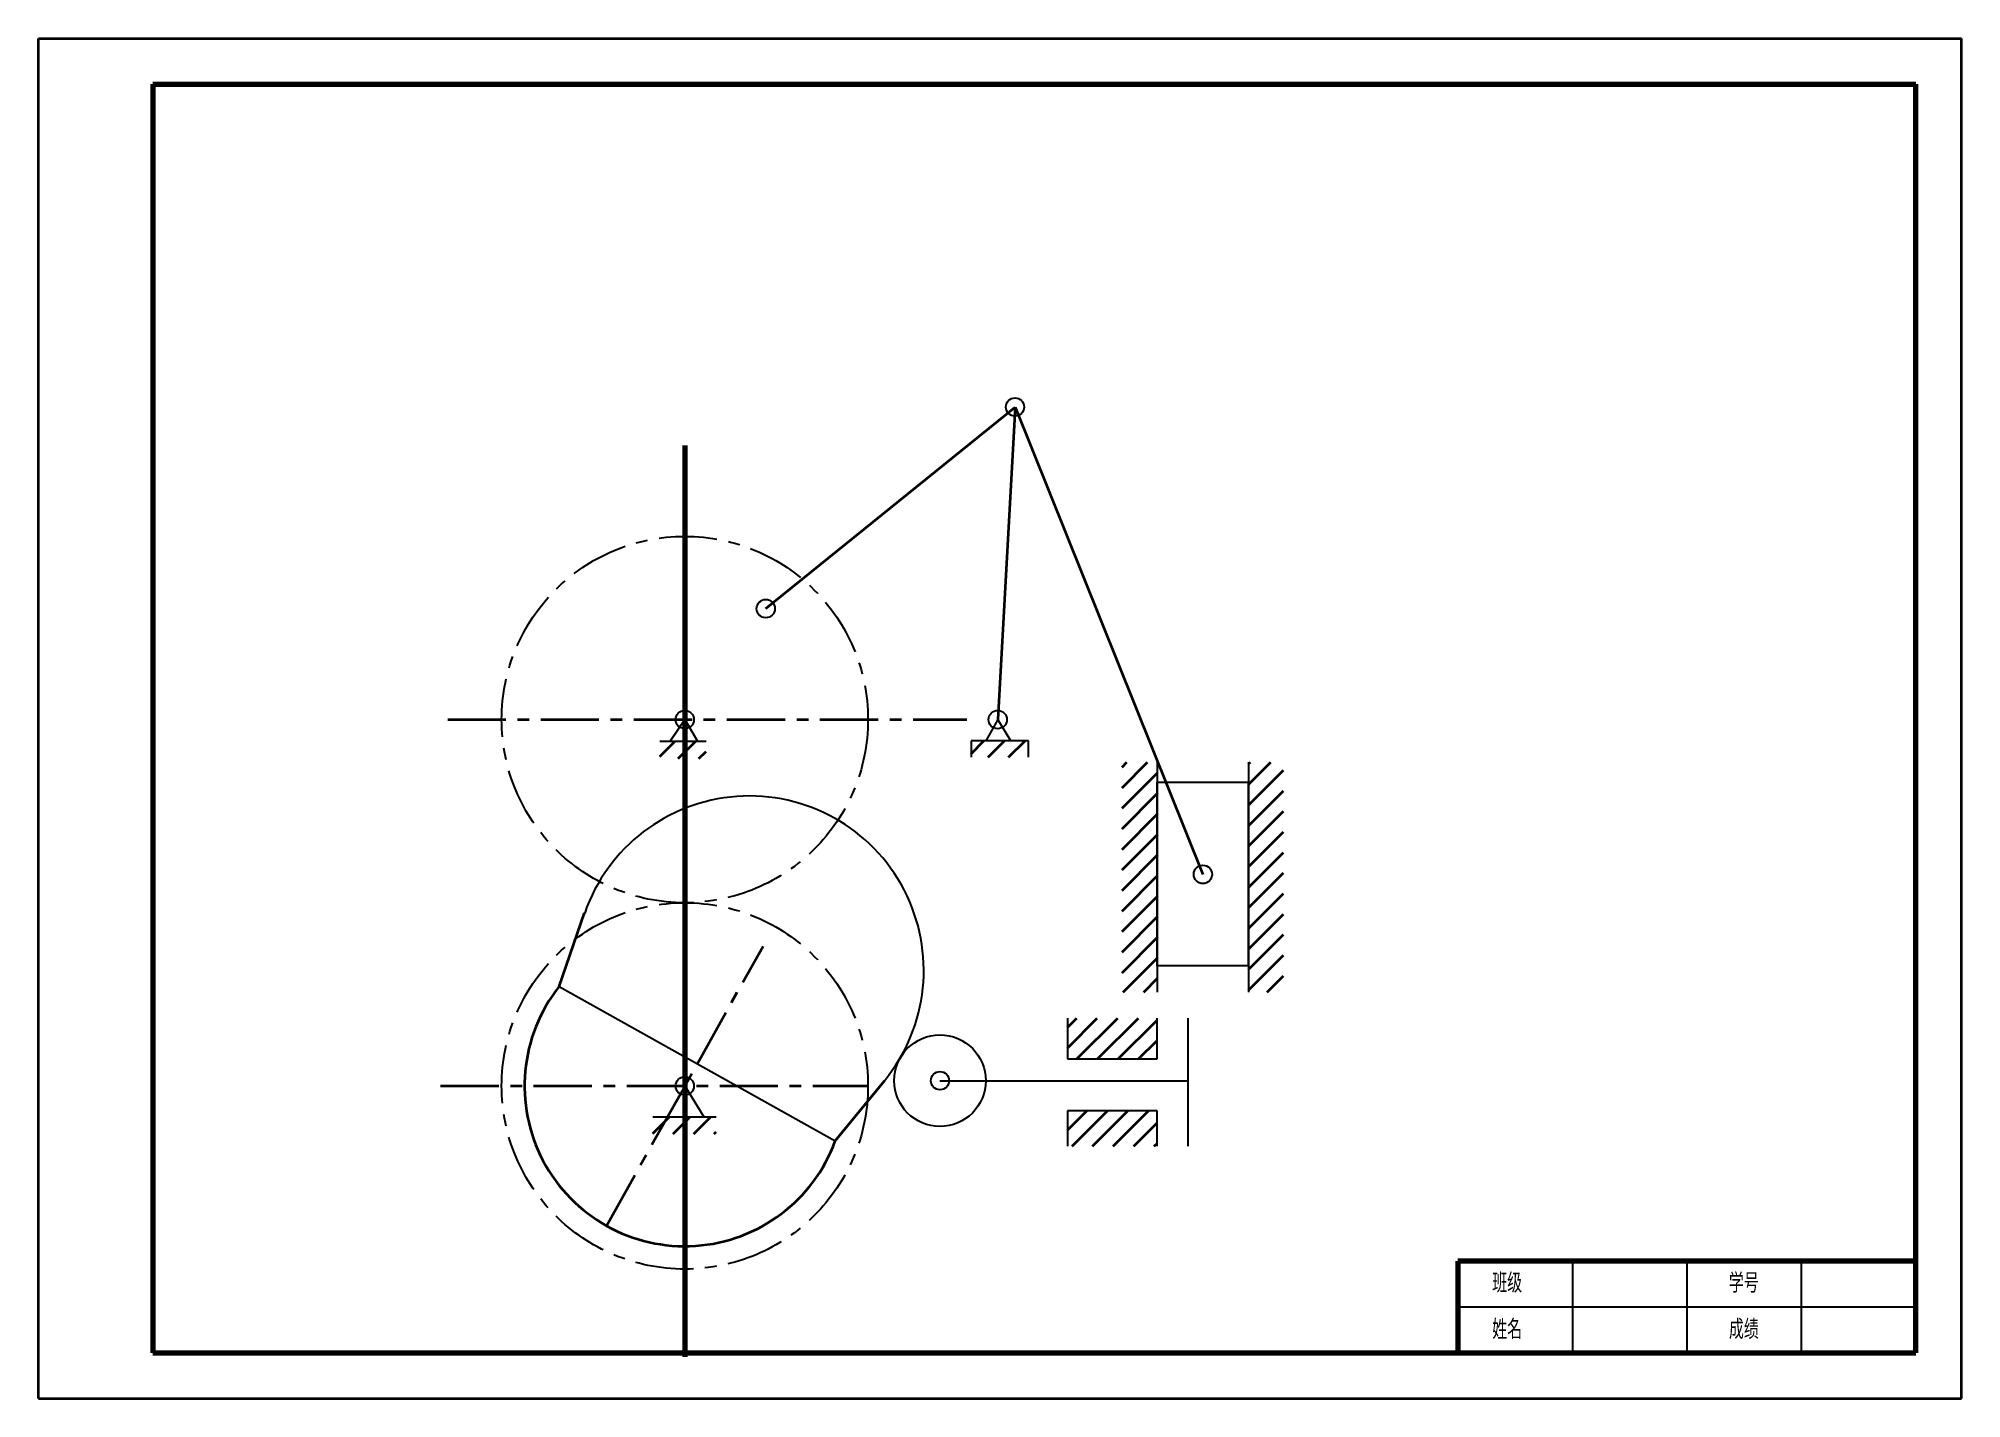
# Model space of a CAD drawing. Header units: millimetres. Extents: x 0 to 420, y 0 to 297.
import ezdxf

# ---------------------------------------------------------------- set-up
doc = ezdxf.new("R2010")
doc.units = ezdxf.units.MM
doc.linetypes.add('CENTERX2', pattern=[20.32, 12.7, -2.54, 2.54, -2.54])
for name, color, linetype, lineweight in [('中心线层', 1, 'CENTERX2', 35), ('细线层', 4, 'Continuous', 35), ('轮廓实线层', 7, 'Continuous', 70)]:
    doc.layers.add(name, color=color, linetype=linetype, lineweight=lineweight)
doc.styles.add('SLDTEXTSTYLE0', font='TXT', dxfattribs={"width": 0.7, "bigfont": 'bigfont'})

msp = doc.modelspace()

# ---------------------------------------------------------------- hatches: boundary and pattern name
at = {"layer": '细线层'}
h = msp.add_hatch(dxfattribs=at)
h.set_pattern_fill('ANSI31', style=0)
h.paths.add_polyline_path([(135.68, 143.55), (135.68, 139.73), (145.81, 139.73), (145.81, 143.55)], flags=0)
h = msp.add_hatch(dxfattribs=at)
h.set_pattern_fill('ANSI31', style=0)
h.paths.add_polyline_path([(203.68, 140.05), (216.26, 140.05), (216.26, 143.64), (203.68, 143.64)], flags=0)
h = msp.add_hatch(dxfattribs=at)
h.set_pattern_fill('ANSI31', style=0)
h.paths.add_polyline_path([(236.66, 138.95), (236.66, 88.76), (244.43, 88.76), (244.43, 138.95)], flags=0)
h = msp.add_hatch(dxfattribs=at)
h.set_pattern_fill('ANSI31', style=0)
h.paths.add_polyline_path([(264.29, 88.76), (271.93, 88.76), (271.93, 138.95), (264.29, 138.95), (264.29, 134.52), (264.29, 94.52)], flags=0)
h = msp.add_hatch(dxfattribs=at)
h.set_pattern_fill('ANSI31', style=0)
h.paths.add_polyline_path([(244.29, 134.52), (244.29, 94.52), (244.43, 94.52), (244.43, 134.52)], flags=0)
h = msp.add_hatch(dxfattribs=at)
h.set_pattern_fill('ANSI31', style=0)
h.paths.add_polyline_path([(244.29, 83.08), (224.71, 83.08), (224.71, 74.15), (244.29, 74.15)], flags=0)
h = msp.add_hatch(dxfattribs=at)
h.set_pattern_fill('ANSI31', style=0)
h.paths.add_polyline_path([(148.04, 57.8), (148.04, 61.52), (134.2, 61.52), (134.2, 57.8)], flags=0)
h = msp.add_hatch(dxfattribs=at)
h.set_pattern_fill('ANSI31', style=0)
h.paths.add_polyline_path([(224.71, 55.1), (244.29, 55.1), (244.29, 62.83), (224.71, 62.83)], flags=0)

# ---------------------------------------------------------------- linework, layer by layer
at = {"color": 7, "linetype": 'Continuous', "lineweight": 35}
for p, q in [((0, 0), (0, 297)), ((0, 297), (420, 297)), ((420, 0), (420, 297)), ((0, 0), (420, 0))]:
    msp.add_line(p, q, dxfattribs=at)
at = {"color": 7, "linetype": 'Continuous', "lineweight": 70}
for p, q in [((25, 287), (410, 287)), ((25, 287), (25, 10)), ((410, 10), (410, 287)), ((25, 10), (410, 10))]:
    msp.add_line(p, q, dxfattribs=at)
at = {"layer": '中心线层', "color": 7}
for p, q in [((89.4, 148.27), (202.78, 148.27)), ((124.08, 37.72), (158.24, 98.82)), ((87.83, 68.27), (181.1, 68.27))]:
    msp.add_line(p, q, dxfattribs=at)
at = {"layer": '中心线层', "color": 7, "lineweight": 25}
for centre in [(141.16, 148.27), (141.16, 68.27)]:
    msp.add_circle(centre, 40, dxfattribs=at)
at = {"layer": '细线层', "color": 7, "lineweight": 35}
for p, q in [((158.85, 172.5), (213.28, 216.52)), ((213.28, 216.52), (209.51, 148.27)), ((213.28, 216.52), (254.31, 114.46)), ((113.7, 89.97), (119.29, 106.03))]:
    msp.add_line(p, q, dxfattribs=at)
at = {"layer": '细线层', "color": 7, "lineweight": 25}
for p, q in [((141.16, 148.27), (137.98, 143.56)), ((137.98, 143.56), (141.16, 148.27)), ((141.16, 148.27), (143.97, 143.55)), ((209.51, 148.27), (206.94, 143.64)), ((212.4, 143.64), (209.51, 148.27)), ((135.68, 143.55), (145.81, 143.55)), ((216.26, 143.64), (203.68, 143.64)), ((203.68, 143.64), (203.68, 140.05)), ((216.26, 140.05), (216.26, 143.64)), ((244.43, 88.76), (244.43, 139.02)), ((264.29, 138.95), (264.29, 88.76)), ((264.29, 134.52), (244.29, 134.52)), ((244.29, 94.52), (244.29, 134.52)), ((264.29, 94.52), (264.29, 134.52)), ((264.29, 94.52), (244.29, 94.52)), ((113.7, 89.97), (174.03, 56.24)), ((224.71, 83.08), (224.71, 74.15)), ((244.29, 74.15), (244.29, 83.08)), ((251.05, 83.08), (251.05, 55.1)), ((224.71, 74.15), (244.29, 74.15)), ((141.16, 68.27), (137.27, 61.31)), ((141.16, 68.27), (145.35, 61.52)), ((196.89, 69.41), (251.05, 69.41)), ((134.2, 61.52), (148.04, 61.52)), ((224.71, 62.83), (224.71, 55.1)), ((244.29, 62.83), (224.71, 62.83)), ((244.29, 55.1), (244.29, 62.83))]:
    msp.add_line(p, q, dxfattribs=at)
at = {"layer": '细线层', "color": 7, "linetype": 'Continuous', "lineweight": 35}
msp.add_line((174.03, 56.24), (184.77, 69.41), dxfattribs=at)
at = {"layer": '细线层', "color": 7, "lineweight": 25}
for centre, radius in [((213.28, 216.52), 2), ((158.85, 172.5), 2), ((141.16, 148.27), 2), ((209.51, 148.27), 2), ((254.31, 114.46), 2), ((196.89, 69.41), 10), ((196.89, 69.41), 2), ((141.16, 68.27), 2)]:
    msp.add_circle(centre, radius, dxfattribs=at)
msp.add_arc((155.26, 93.49), 38.09, 320.7874, 160.7874, dxfattribs=at)
at = {"layer": '细线层', "color": 7}
msp.add_arc((141.16, 68.27), 35, 141.6804, 339.8943, dxfattribs=at)
at = {"layer": '轮廓实线层', "color": 7}
msp.add_line((141.16, 208.13), (141.16, 9.09), dxfattribs=at)
at = {"layer": '轮廓实线层', "color": 7, "lineweight": 70}
for p, q in [((410, 30), (310, 30)), ((310, 30), (310, 10))]:
    msp.add_line(p, q, dxfattribs=at)
at = {"layer": '轮廓实线层', "color": 7, "lineweight": 25}
for p, q in [((335, 30), (335, 10)), ((360, 30), (360, 10)), ((385, 30), (385, 10)), ((310, 20), (410, 20))]:
    msp.add_line(p, q, dxfattribs=at)

# ---------------------------------------------------------------- texts
at = {"layer": '轮廓实线层', "color": 7, "attachment_point": 1, "style": 'SLDTEXTSTYLE0'}
for s, insert, char_height in [('\\M+194C7级', (317.51, 27.36), 4.233), ('\\M+18A77\\M+18D86', (369.2, 27.36), 4.2333), ('\\M+190A9\\M+196BC', (317.51, 17.22), 4.2333), ('\\M+190AC绩', (369.2, 17.22), 4.233)]:
    msp.add_mtext(s, dxfattribs=dict(at, insert=insert, char_height=char_height))

doc.saveas('drawing.dxf')
